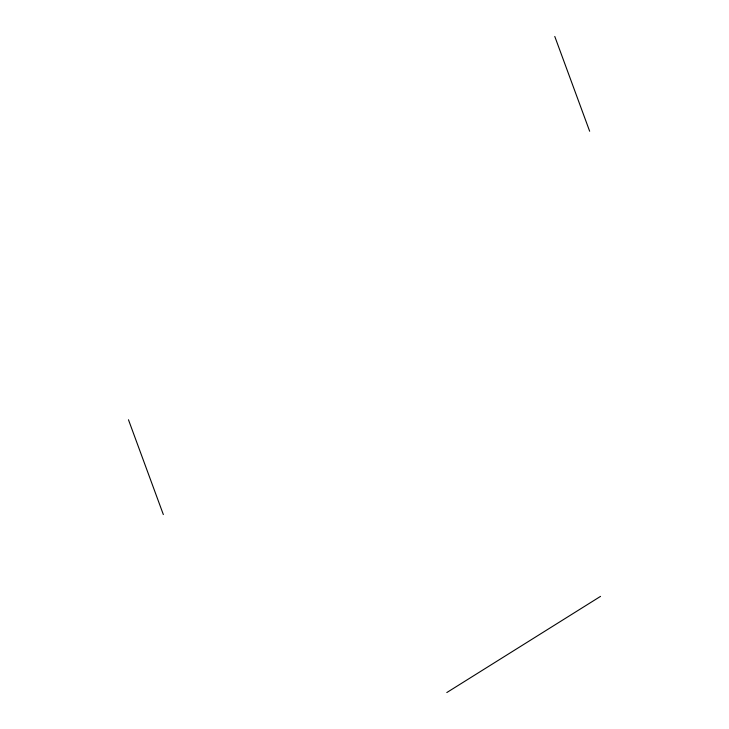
<?xml version="1.0" encoding="UTF-8"?>
<svg xmlns="http://www.w3.org/2000/svg" width="729" height="729" viewBox="0 0 729 729"><rect width="100%" height="100%" fill="white"/><g stroke="black" fill="none" stroke-linecap="round" stroke-linejoin="round"><path stroke-width="1.09" d="M446.804 692.55L600.532 596.377M554.778 36.45L589.661 131.238M128.468 419.758L163.342 514.556"/></g></svg>
